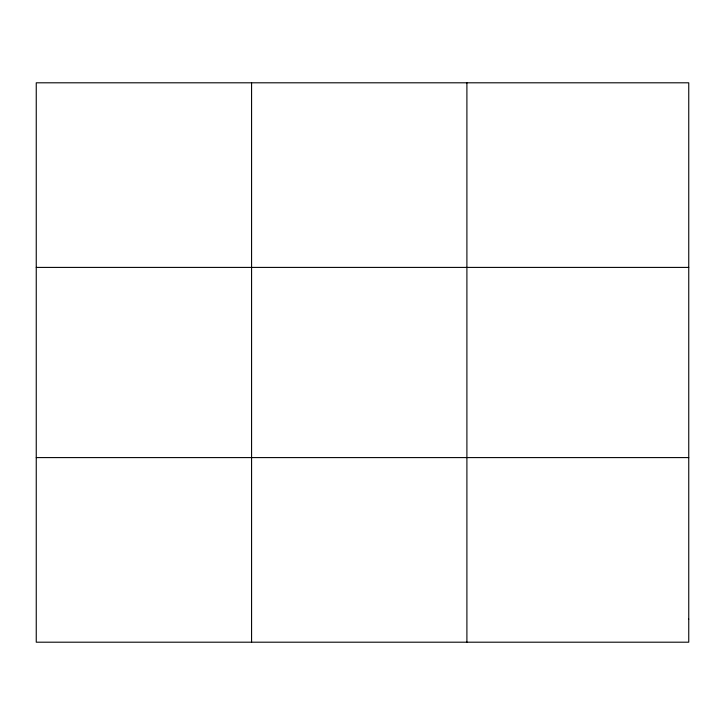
<?xml version="1.0" encoding="UTF-8"?>
<svg xmlns="http://www.w3.org/2000/svg" width="725" height="725" viewBox="0 0 725 725"><rect width="100%" height="100%" fill="white"/><g stroke="black" fill="none" stroke-linecap="round" stroke-linejoin="round"><path stroke-width="1.09" d="M251.575 82.804L251.575 642.196M466.9 82.804L466.9 642.196M36.25 267.407L688.75 267.407M36.25 457.593L688.75 457.593M688.75 619.123L688.75 642.196L36.25 642.196L36.25 82.804L688.75 82.804L688.75 619.123"/></g></svg>
